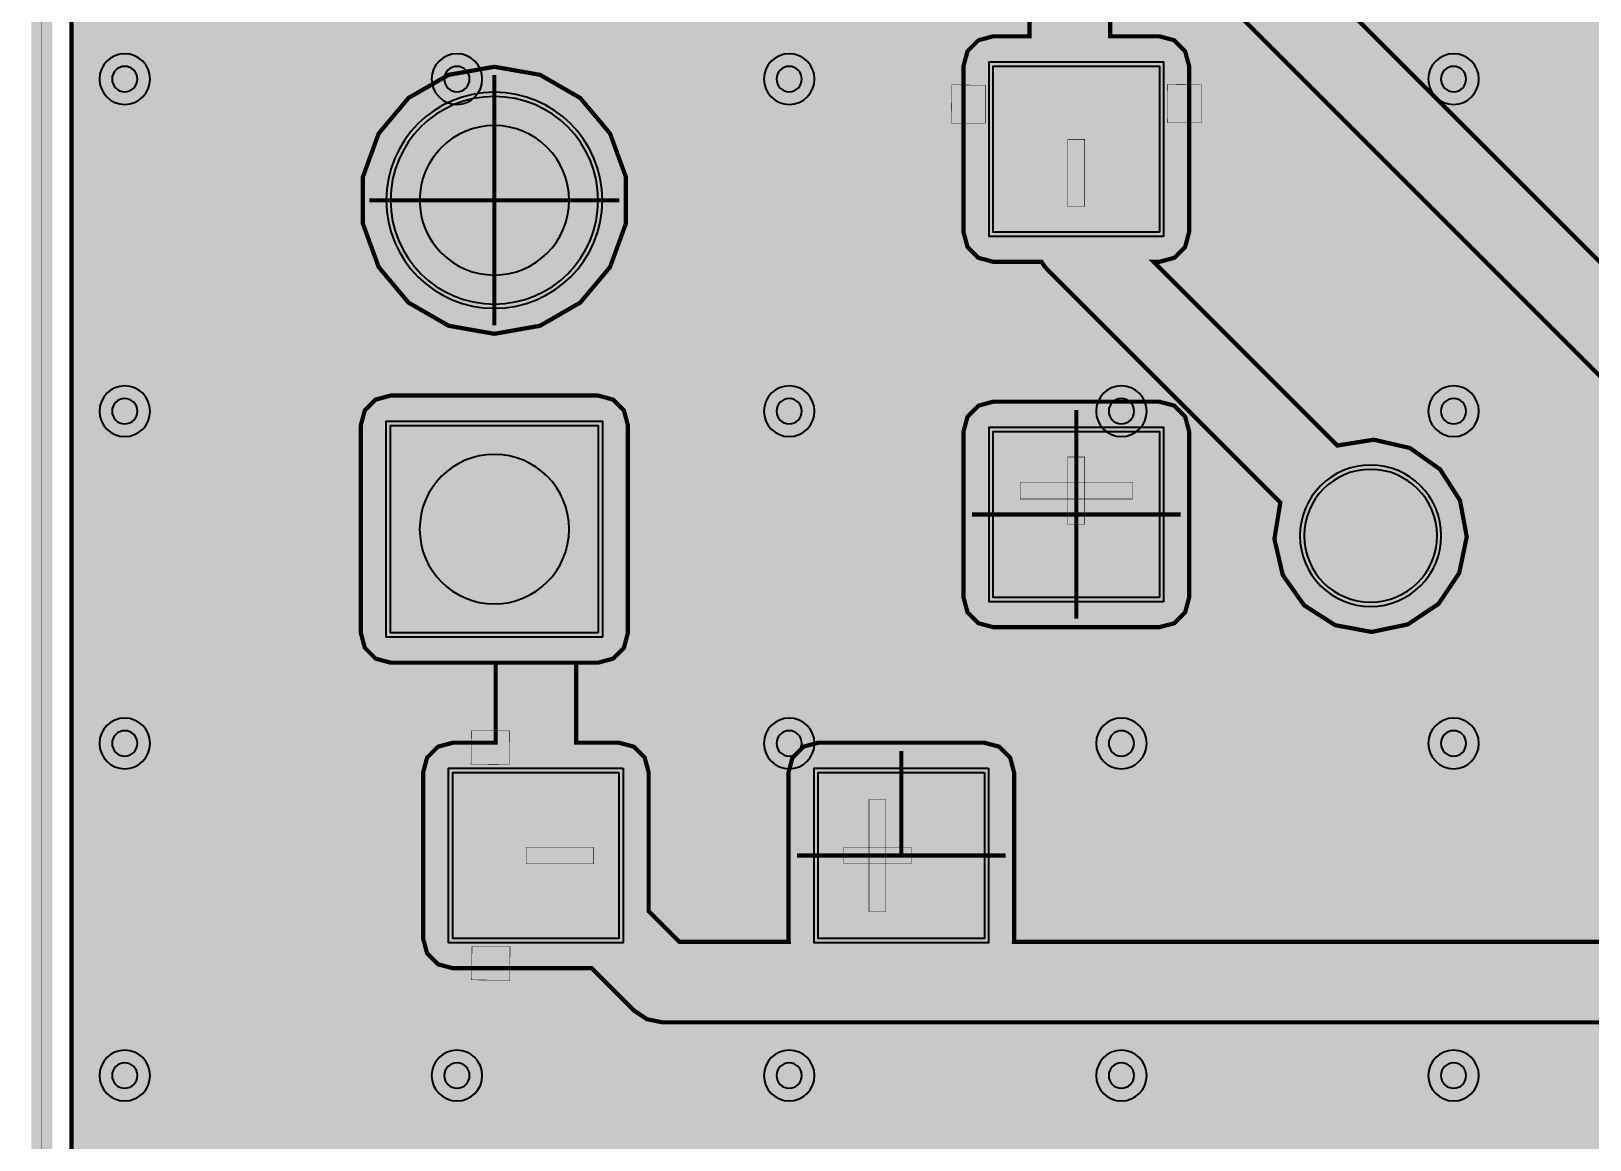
# Model space of a CAD drawing. Header units: millimetres. Extents: x -40.1 to 41, y -27.6 to 27.6.
# Drawn here: x -40.13 to -21.36, y -15.27 to -1.92 of the extents above; entities that cross this region are included whole.
import ezdxf

# ---------------------------------------------------------------- set-up
doc = ezdxf.new("R2010")
doc.units = ezdxf.units.MM
doc.header["$MEASUREMENT"] = 0
for name, color, linetype, true_color in [('Board-Outline-Layer', 7, 'Continuous', 0xff00ff), ('Bottom-Layer', 7, 'Continuous', 0x0000ff), ('Bottom-Paste-Mask-Layer', 7, 'Continuous', 0x800000), ('Bottom-Solder-Mask-Layer', 7, 'Continuous', 0xaa00ff), ('Document-Layer', 7, 'Continuous', 0xffffff), ('Hole-Layer', 7, 'Continuous', 0x222222), ('Multi-Layer', 7, 'Continuous', 0xc0c0c0), ('Top-Layer', 7, 'Continuous', 0xff0000), ('Top-Paste-Mask-Layer', 7, 'Continuous', 0x808080), ('Top-Silkscreen-Layer', 7, 'Continuous', 0xffcc00), ('Top-Solder-Mask-Layer', 7, 'Continuous', 0x800080)]:
    doc.layers.add(name, color=color, linetype=linetype, true_color=true_color)

msp = doc.modelspace()

# ---------------------------------------------------------------- hatches: boundary and pattern name
at = {"layer": 'Bottom-Layer'}
for points in [[(39.642, 27.142), (39.642, -27.142), (-39.642, -27.142), (-39.642, 27.142)], [(-12.393, -14.923), (-12.236, -15.028), (-12.05, -15.065), (26.12, -15.065), (26.306, -15.028), (26.463, -14.923), (26.912, -14.474), (27.393, -14.568), (27.874, -14.471), (28.281, -14.198), (28.553, -13.79), (28.648, -13.309), (28.552, -12.828), (28.28, -12.42), (27.872, -12.148), (27.391, -12.052), (26.91, -12.147), (26.502, -12.419), (26.229, -12.826), (26.132, -13.307), (26.226, -13.788), (25.919, -14.095), (23.293, -14.095), (23.494, -13.735), (23.568, -13.329), (23.507, -12.921), (23.317, -12.555), (23.019, -12.27), (22.644, -12.097), (22.234, -12.054), (21.832, -12.146), (21.377, -11.691), (21.22, -11.586), (21.034, -11.549), (8.535, -11.549), (0.354, -3.368), (0.448, -2.887), (0.351, -2.406), (0.078, -1.999), (-0.33, -1.727), (-0.811, -1.632), (-1.292, -1.728), (-1.7, -2), (-1.972, -2.408), (-2.068, -2.889), (-1.973, -3.37), (-1.701, -3.778), (-1.294, -4.051), (-0.813, -4.148), (-0.332, -4.054), (7.991, -12.377), (8.148, -12.482), (8.334, -12.519), (8.632, -12.519), (8.529, -12.666), (8.449, -12.825), (6.999, -12.825), (7.235, -12.66), (7.379, -12.41), (7.403, -12.124), (7.304, -11.854), (7.1, -11.651), (6.829, -11.554), (6.542, -11.581), (6.294, -11.727), (4.407, -11.727), (-10.625, 3.305), (-10.706, 3.6), (-10.91, 3.827), (-11.194, 3.938), (-11.497, 3.911), (-11.757, 3.751), (-11.917, 3.491), (-11.944, 3.188), (-11.833, 2.904), (-11.606, 2.7), (-11.311, 2.619), (3.863, -12.555), (4.02, -12.66), (4.206, -12.697), (6.294, -12.697), (6.388, -12.77), (6.493, -12.825), (2.191, -12.825), (-10.555, -0.079), (-10.636, 0.216), (-10.84, 0.443), (-11.124, 0.554), (-11.427, 0.527), (-11.687, 0.367), (-11.847, 0.107), (-11.874, -0.196), (-11.763, -0.48), (-11.536, -0.684), (-11.241, -0.765), (1.647, -13.653), (1.804, -13.758), (1.99, -13.795), (8.449, -13.795), (8.528, -13.951), (8.627, -14.095), (-11.849, -14.095), (-33.123, 7.179), (-32.954, 7.72), (-32.984, 8.286), (-33.209, 8.807), (-33.6, 9.217), (-34.109, 9.466), (-34.673, 9.523), (-35.222, 9.381), (-35.687, 9.057), (-36.011, 8.592), (-36.153, 8.043), (-36.097, 7.479), (-35.847, 6.97), (-35.437, 6.579), (-34.916, 6.354), (-34.35, 6.324), (-33.809, 6.493)], [(-34.55, -5.568), (-34, -5.471), (-33.516, -5.192), (-33.157, -4.764), (-32.966, -4.239), (-32.966, -3.681), (-33.157, -3.156), (-33.516, -2.728), (-34, -2.449), (-34.55, -2.352), (-35.1, -2.449), (-35.584, -2.728), (-35.943, -3.156), (-36.134, -3.681), (-36.134, -4.239), (-35.943, -4.764), (-35.584, -5.192), (-35.1, -5.471)], [(-35.8, -3.96, 1), (-33.3, -3.96, 1)], [(-32.942, -6.67), (-32.99, -6.491), (-33.121, -6.36), (-33.3, -6.312), (-35.8, -6.312), (-35.979, -6.36), (-36.11, -6.491), (-36.158, -6.67), (-36.158, -9.17), (-36.11, -9.349), (-35.979, -9.48), (-35.8, -9.528), (-33.3, -9.528), (-33.121, -9.48), (-32.99, -9.349), (-32.942, -9.17)], [(-33.3, -9.17), (-35.8, -9.17), (-35.8, -6.67), (-33.3, -6.67)]]:
    msp.add_hatch(color=256, dxfattribs=at).paths.add_polyline_path(points)
at = {"layer": 'Bottom-Paste-Mask-Layer'}
for points in [[(-35.8, -3.96, 1), (-33.3, -3.96, 1)], [(-33.3, -9.17), (-35.8, -9.17), (-35.8, -6.67), (-33.3, -6.67)]]:
    msp.add_hatch(color=256, dxfattribs=at).paths.add_polyline_path(points)
at = {"layer": 'Bottom-Solder-Mask-Layer'}
for points in [[(-35.851, -3.96, 1), (-33.249, -3.96, 1)], [(-33.249, -9.221), (-35.851, -9.221), (-35.851, -6.619), (-33.249, -6.619)]]:
    msp.add_hatch(color=256, dxfattribs=at).paths.add_polyline_path(points)
at = {"layer": 'Document-Layer'}
for points in [[(-27.644, -3.226), (-27.442, -3.226), (-27.442, -4.036), (-27.644, -4.036)], [(-27.644, -3.226), (-27.442, -3.226), (-27.442, -4.036), (-27.644, -4.036)], [(-27.644, -7.861), (-27.644, -7.051), (-27.442, -7.051), (-27.442, -7.861)], [(-27.644, -7.861), (-27.644, -7.051), (-27.442, -7.051), (-27.442, -7.861)], [(-28.218, -7.557), (-28.218, -7.354), (-26.868, -7.354), (-26.868, -7.557)], [(-28.218, -7.557), (-28.218, -7.354), (-26.868, -7.354), (-26.868, -7.557)], [(-29.836, -12.525), (-30.039, -12.525), (-30.039, -11.175), (-29.836, -11.175)], [(-29.836, -12.525), (-30.039, -12.525), (-30.039, -11.175), (-29.836, -11.175)], [(-34.168, -11.951), (-34.168, -11.749), (-33.358, -11.749), (-33.358, -11.951)], [(-34.168, -11.951), (-34.168, -11.749), (-33.358, -11.749), (-33.358, -11.951)], [(-29.533, -11.951), (-30.343, -11.951), (-30.343, -11.749), (-29.533, -11.749)], [(-29.533, -11.951), (-30.343, -11.951), (-30.343, -11.749), (-29.533, -11.749)]]:
    msp.add_hatch(color=256, dxfattribs=at).paths.add_polyline_path(points)
at = {"layer": 'Hole-Layer'}
for points in [[(-35.45, -3.96, 1), (-33.65, -3.96, 1)], [(-35.45, -7.92, 1), (-33.65, -7.92, 1)]]:
    msp.add_hatch(color=256, dxfattribs=at).paths.add_polyline_path(points)
at = {"layer": 'Multi-Layer'}
for points in [[(-35.8, -3.96, 1), (-33.3, -3.96, 1)], [(-35.8, -3.96, 1), (-33.3, -3.96, 1)], [(-35.8, -3.96, 1), (-33.3, -3.96, 1)], [(-33.3, -9.17), (-35.8, -9.17), (-35.8, -6.67), (-33.3, -6.67)], [(-33.3, -9.17), (-35.8, -9.17), (-35.8, -6.67), (-33.3, -6.67)], [(-33.3, -9.17), (-35.8, -9.17), (-35.8, -6.67), (-33.3, -6.67)]]:
    msp.add_hatch(color=256, dxfattribs=at).paths.add_polyline_path(points)
at = {"layer": 'Top-Layer'}
for points in [[(39.642, 27.142), (39.642, -27.142), (-39.642, -27.142), (-39.642, 27.142)], [(-29.281, -1.239), (-29.154, -1.437), (-28.932, -1.515), (-28.106, -1.515), (-28.106, -1.985), (-28.543, -1.985), (-28.722, -2.033), (-28.853, -2.164), (-28.901, -2.343), (-28.901, -4.343), (-28.853, -4.522), (-28.722, -4.653), (-28.543, -4.701), (-27.962, -4.701), (-27.927, -4.753), (-27.886, -4.8), (-25.087, -7.599), (-25.158, -8.039), (-25.057, -8.473), (-24.8, -8.837), (-24.425, -9.077), (-23.987, -9.158), (-23.551, -9.067), (-23.181, -8.819), (-22.933, -8.449), (-22.842, -8.013), (-22.923, -7.575), (-23.163, -7.2), (-23.527, -6.943), (-23.961, -6.843), (-24.401, -6.913), (-26.613, -4.701), (-26.543, -4.701), (-26.364, -4.653), (-26.233, -4.522), (-26.185, -4.343), (-26.185, -2.343), (-26.233, -2.164), (-26.364, -2.033), (-26.543, -1.985), (-27.136, -1.985), (-27.136, -1.375), (-23.811, -1.375), (-23.625, -1.338), (-23.468, -1.233), (-23.214, -0.979), (-23.144, -0.891), (-23.097, -0.79), (-22.643, -0.79), (-22.229, -1.204), (-22.072, -1.309), (-21.886, -1.346), (-11.977, -1.346), (-11.791, -1.309), (-11.634, -1.204), (-11.195, -0.765), (-10.924, -0.697), (-10.706, -0.523), (-10.578, -0.275), (-10.542, -0.278), (-10.507, -0.279), (-9.138, -0.279), (-9.067, -0.275), (-8.996, -0.264), (-7.713, -1.546), (-7.713, -2.825), (-7.665, -3.004), (-7.534, -3.135), (-7.355, -3.183), (-6.799, -3.183), (-6.799, -3.358), (-6.951, -3.49), (-7.008, -3.683), (-7.008, -5.258), (-6.96, -5.437), (-6.829, -5.568), (-6.65, -5.616), (-5.978, -5.616), (-5.966, -5.616), (-5.954, -5.616), (-5.955, -5.617), (-5.956, -5.618), (-5.977, -5.657), (-5.981, -5.665), (-5.985, -5.673), (-6.004, -5.713), (-6.007, -5.72), (-6.011, -5.728), (-6.028, -5.769), (-6.031, -5.777), (-6.034, -5.785), (-6.049, -5.826), (-6.052, -5.834), (-6.055, -5.842), (-6.068, -5.885), (-6.071, -5.893), (-6.073, -5.901), (-6.084, -5.944), (-6.086, -5.952), (-6.088, -5.96), (-6.097, -6.004), (-6.099, -6.012), (-6.101, -6.02), (-6.108, -6.064), (-6.109, -6.073), (-6.11, -6.081), (-6.115, -6.125), (-6.116, -6.134), (-6.117, -6.142), (-6.12, -6.186), (-6.121, -6.195), (-6.121, -6.203), (-6.122, -6.247), (-6.122, -6.252), (-6.122, -6.256), (-6.122, -8.11), (-6.122, -8.115), (-6.122, -8.119), (-6.121, -8.163), (-6.121, -8.172), (-6.12, -8.18), (-6.117, -8.224), (-6.116, -8.233), (-6.115, -8.241), (-6.11, -8.285), (-6.109, -8.294), (-6.108, -8.302), (-6.101, -8.346), (-6.099, -8.354), (-6.097, -8.362), (-6.088, -8.406), (-6.086, -8.414), (-6.084, -8.422), (-6.073, -8.465), (-6.071, -8.473), (-6.068, -8.481), (-6.055, -8.524), (-6.052, -8.532), (-6.049, -8.54), (-6.034, -8.582), (-6.031, -8.59), (-6.028, -8.597), (-6.011, -8.638), (-6.007, -8.646), (-6.004, -8.653), (-5.985, -8.694), (-5.981, -8.701), (-5.977, -8.709), (-5.956, -8.748), (-5.952, -8.755), (-5.948, -8.763), (-5.925, -8.801), (-5.92, -8.808), (-5.916, -8.815), (-5.891, -8.852), (-5.886, -8.859), (-5.882, -8.866), (-5.855, -8.902), (-5.85, -8.909), (-5.845, -8.915), (-5.817, -8.95), (-5.812, -8.956), (-5.806, -8.963), (-5.776, -8.996), (-5.771, -9.002), (-5.765, -9.008), (-5.734, -9.04), (-5.728, -9.046), (-5.722, -9.052), (-5.689, -9.082), (-5.683, -9.088), (-5.677, -9.093), (-5.643, -9.122), (-5.636, -9.127), (-5.63, -9.133), (-5.594, -9.16), (-5.588, -9.165), (-5.581, -9.17), (-5.577, -9.172), (-5.577, -9.897), (-5.569, -9.972), (-5.546, -10.044), (-8.39, -12.889), (-28.294, -12.889), (-28.292, -12.869), (-28.292, -12.85), (-28.292, -10.85), (-28.34, -10.671), (-28.471, -10.54), (-28.65, -10.492), (-30.65, -10.492), (-30.829, -10.54), (-30.96, -10.671), (-31.008, -10.85), (-31.008, -12.85), (-31.008, -12.869), (-31.006, -12.889), (-32.325, -12.889), (-32.692, -12.522), (-32.692, -10.85), (-32.74, -10.671), (-32.871, -10.54), (-33.05, -10.492), (-33.565, -10.492), (-33.565, -9.528), (-33.3, -9.528), (-33.121, -9.48), (-32.99, -9.349), (-32.942, -9.17), (-32.942, -6.67), (-32.99, -6.491), (-33.121, -6.36), (-33.3, -6.312), (-35.8, -6.312), (-35.979, -6.36), (-36.11, -6.491), (-36.158, -6.67), (-36.158, -9.17), (-36.11, -9.349), (-35.979, -9.48), (-35.8, -9.528), (-34.535, -9.528), (-34.535, -10.492), (-35.05, -10.492), (-35.229, -10.54), (-35.36, -10.671), (-35.408, -10.85), (-35.408, -12.85), (-35.36, -13.029), (-35.229, -13.16), (-35.05, -13.208), (-33.378, -13.208), (-32.869, -13.717), (-32.712, -13.822), (-32.526, -13.859), (-8.189, -13.859), (-8.004, -13.822), (-7.846, -13.717), (-4.814, -10.685), (-1.855, -13.644), (-1.698, -13.749), (-1.512, -13.786), (2.842, -13.786), (2.842, -13.975), (2.89, -14.154), (3.021, -14.285), (3.2, -14.333), (4.4, -14.333), (4.579, -14.285), (4.71, -14.154), (4.758, -13.975), (4.758, -13.025), (4.71, -12.846), (4.579, -12.715), (4.4, -12.667), (4.053, -12.667), (4.053, -10.708), (4.142, -10.619), (4.142, -10.825), (4.19, -11.004), (4.321, -11.135), (4.5, -11.183), (4.515, -11.183), (4.515, -11.3), (4.552, -11.486), (4.657, -11.643), (6.242, -13.228), (6.242, -13.975), (6.29, -14.154), (6.421, -14.285), (6.6, -14.333), (7.8, -14.333), (7.976, -14.287), (8.107, -14.16), (8.158, -13.985), (8.548, -13.985), (8.799, -14.272), (9.125, -14.471), (9.125, -17.241), (8.905, -17.622), (8.843, -18.057), (8.948, -18.484), (9.204, -18.841), (9.574, -19.077), (10.006, -19.158), (10.437, -19.072), (10.805, -18.832), (11.057, -18.472), (11.157, -18.044), (11.091, -17.61), (10.867, -17.232), (10.518, -16.964), (10.095, -16.846), (10.095, -14.471), (10.454, -14.243), (10.717, -13.908), (10.853, -13.504), (10.847, -13.079), (10.699, -12.679), (10.426, -12.353), (10.06, -12.135), (9.643, -12.052), (9.221, -12.113), (8.845, -12.312), (8.555, -12.624), (8.387, -13.015), (8.158, -13.015), (8.107, -12.84), (7.976, -12.713), (7.8, -12.667), (7.229, -12.667), (7.361, -12.46), (7.409, -12.219), (7.433, -12.177), (7.452, -12.133), (7.5, -12.133), (7.679, -12.085), (7.81, -11.954), (7.858, -11.775), (7.858, -11.125), (7.81, -10.946), (7.679, -10.815), (7.5, -10.767), (6.5, -10.767), (6.321, -10.815), (6.19, -10.946), (6.142, -11.125), (6.142, -11.756), (5.564, -11.177), (5.775, -11.055), (5.858, -10.825), (5.858, -10.435), (6.019, -10.596), (6.176, -10.701), (6.362, -10.738), (7.632, -10.738), (7.818, -10.701), (7.975, -10.596), (9.953, -8.618), (10.058, -8.46), (10.095, -8.275), (10.095, -6.851), (10.505, -6.574), (10.777, -6.16), (10.868, -5.674), (10.765, -5.19), (10.483, -4.784), (10.065, -4.517), (9.578, -4.432), (9.095, -4.542), (8.692, -4.829), (8.431, -5.25), (7.649, -5.25), (8.222, -4.958), (8.702, -4.53), (9.058, -3.994), (17.638, -3.994), (19.862, -6.218), (20.089, -6.847), (20.475, -7.394), (20.992, -7.819), (21.602, -8.092), (22.264, -8.194), (22.928, -8.117), (23.549, -7.866), (24.081, -7.461), (24.486, -6.929), (24.737, -6.308), (24.814, -5.644), (24.712, -4.982), (24.439, -4.372), (24.014, -3.855), (23.467, -3.469), (22.838, -3.242), (19.998, -0.402), (19.562, -0.068), (19.055, 0.142), (18.51, 0.214), (14.123, 0.214), (14.318, 0.874), (14.343, 1.562), (14.197, 2.234), (13.889, 2.849), (13.439, 3.369), (12.873, 3.76), (12.228, 4), (11.544, 4.072), (10.863, 3.972), (10.228, 3.706), (9.679, 3.292), (9.25, 2.754), (9, 3.404), (8.581, 3.96), (8.025, 4.379), (7.375, 4.629), (6.682, 4.691), (5.998, 4.559), (5.377, 4.244), (4.867, 3.77), (4.507, 3.174), (4.507, 11.901), (6.332, 13.726), (6.813, 13.632), (7.294, 13.729), (7.701, 14.002), (7.973, 14.409), (8.068, 14.89), (7.973, 15.371), (7.701, 15.779), (7.294, 16.051), (6.813, 16.148), (6.332, 16.054), (5.319, 17.067), (5.319, 22.899), (5.334, 22.899), (5.513, 22.947), (5.644, 23.078), (5.692, 23.257), (5.692, 24.488), (5.717, 24.488), (6.076, 24.129), (6.076, 23.257), (6.124, 23.078), (6.255, 22.947), (6.434, 22.899), (7.434, 22.899), (7.613, 22.947), (7.744, 23.078), (7.792, 23.257), (7.792, 24.657), (7.744, 24.836), (7.613, 24.967), (7.434, 25.015), (6.562, 25.015), (6.261, 25.316), (6.104, 25.421), (5.918, 25.458), (-7.798, 25.458), (-7.983, 25.421), (-8.141, 25.316), (-21.349, 12.108), (-21.454, 11.951), (-21.491, 11.765), (-21.491, 11.409), (-21.736, 11.457), (-21.981, 11.412), (-22.192, 11.279), (-25.876, 11.279), (-26.031, 11.634), (-26.294, 11.918), (-26.637, 12.1), (-27.02, 12.158), (-27.401, 12.087), (-27.493, 12.179), (-27.65, 12.284), (-27.836, 12.321), (-33.95, 12.321), (-34.136, 12.284), (-34.293, 12.179), (-34.649, 11.823), (-35.157, 11.823), (-35.39, 11.736), (-35.511, 11.518), (-36.139, 11.518), (-36.139, 12.601), (-36.187, 12.78), (-36.318, 12.911), (-36.497, 12.959), (-38.497, 12.959), (-38.676, 12.911), (-38.807, 12.78), (-38.855, 12.601), (-38.855, 10.601), (-38.807, 10.422), (-38.676, 10.291), (-38.497, 10.243), (-36.497, 10.243), (-36.263, 10.33), (-36.143, 10.548), (-35.925, 10.548), (-36.621, 9.852), (-36.726, 9.695), (-36.763, 9.509), (-36.763, 5.687), (-36.726, 5.502), (-36.621, 5.344), (-35.977, 4.701), (-36.146, 4.16), (-36.116, 3.594), (-35.891, 3.073), (-35.5, 2.663), (-34.991, 2.414), (-34.427, 2.357), (-33.878, 2.499), (-33.413, 2.823), (-33.089, 3.288), (-32.947, 3.837), (-33.004, 4.401), (-33.253, 4.91), (-33.663, 5.302), (-34.184, 5.526), (-34.75, 5.556), (-35.291, 5.387), (-35.792, 5.888), (-35.792, 6.899), (-35.366, 6.534), (-34.841, 6.338), (-34.28, 6.335), (-33.752, 6.524), (-33.321, 6.883), (-33.04, 7.368), (-32.942, 7.92), (-33.04, 8.472), (-33.321, 8.957), (-33.752, 9.316), (-34.28, 9.505), (-34.841, 9.502), (-35.366, 9.306), (-35.792, 8.941), (-35.792, 9.308), (-34.858, 10.243), (-34.35, 10.243), (-34.125, 10.322), (-34, 10.526), (-33.875, 10.322), (-33.65, 10.243), (-32.843, 10.243), (-32.664, 10.291), (-32.533, 10.422), (-32.485, 10.601), (-32.485, 11.351), (-28.104, 11.351), (-28.157, 10.95), (-28.069, 10.555), (-27.851, 10.214), (-27.528, 9.969), (-27.141, 9.851), (-26.737, 9.872), (-26.365, 10.031), (-26.071, 10.309), (-22.192, 10.309), (-22.01, 10.188), (-21.799, 10.134), (-24.596, 7.336), (-24.702, 7.179), (-24.739, 6.993), (-24.739, 0.781), (-24.937, 0.654), (-25.015, 0.432), (-25.015, -0.405), (-27.71, -0.405), (-27.71, -0.35), (-27.789, -0.125), (-27.993, 0), (-27.789, 0.125), (-27.71, 0.35), (-27.71, 1.157), (-27.758, 1.336), (-27.889, 1.467), (-28.068, 1.515), (-28.932, 1.515), (-29.111, 1.467), (-29.242, 1.336), (-29.29, 1.157), (-29.29, 0.35), (-29.211, 0.125), (-29.007, 0), (-29.183, -0.095), (-29.281, -0.268), (-32.965, -0.268), (-32.968, 0.289), (-33.161, 0.811), (-33.522, 1.237), (-34.005, 1.513), (-34.554, 1.608), (-35.103, 1.51), (-35.585, 1.231), (-35.943, 0.804), (-36.134, 0.281), (-36.134, -0.276), (-35.945, -0.8), (-35.588, -1.228), (-35.106, -1.509), (-34.558, -1.608), (-34.009, -1.514), (-33.525, -1.239)], [(-34.55, -5.568), (-34, -5.471), (-33.516, -5.192), (-33.157, -4.764), (-32.966, -4.239), (-32.966, -3.681), (-33.157, -3.156), (-33.516, -2.728), (-34, -2.449), (-34.55, -2.352), (-35.1, -2.449), (-35.584, -2.728), (-35.943, -3.156), (-36.134, -3.681), (-36.134, -4.239), (-35.943, -4.764), (-35.584, -5.192), (-35.1, -5.471)], [(-26.543, -4.343), (-28.543, -4.343), (-28.543, -2.343), (-26.543, -2.343)], [(-35.8, -3.96, 1), (-33.3, -3.96, 1)], [(-26.543, -9.101), (-26.364, -9.053), (-26.233, -8.922), (-26.185, -8.743), (-26.185, -6.743), (-26.233, -6.564), (-26.364, -6.433), (-26.543, -6.385), (-28.543, -6.385), (-28.722, -6.433), (-28.853, -6.564), (-28.901, -6.743), (-28.901, -8.743), (-28.853, -8.922), (-28.722, -9.053), (-28.543, -9.101)], [(-33.3, -9.17), (-35.8, -9.17), (-35.8, -6.67), (-33.3, -6.67)], [(-26.543, -8.743), (-28.543, -8.743), (-28.543, -6.743), (-26.543, -6.743)], [(-24.8, -8, 1), (-23.2, -8, 1)], [(-33.05, -10.85), (-33.05, -12.85), (-35.05, -12.85), (-35.05, -10.85)], [(-28.65, -10.85), (-28.65, -12.85), (-30.65, -12.85), (-30.65, -10.85)]]:
    msp.add_hatch(color=256, dxfattribs=at).paths.add_polyline_path(points)
at = {"layer": 'Top-Paste-Mask-Layer'}
for points in [[(-26.543, -4.343), (-28.543, -4.343), (-28.543, -2.343), (-26.543, -2.343)], [(-35.8, -3.96, 1), (-33.3, -3.96, 1)], [(-33.3, -9.17), (-35.8, -9.17), (-35.8, -6.67), (-33.3, -6.67)], [(-26.543, -8.743), (-28.543, -8.743), (-28.543, -6.743), (-26.543, -6.743)], [(-24.8, -8, 1), (-23.2, -8, 1)], [(-33.05, -10.85), (-33.05, -12.85), (-35.05, -12.85), (-35.05, -10.85)], [(-28.65, -10.85), (-28.65, -12.85), (-30.65, -12.85), (-30.65, -10.85)]]:
    msp.add_hatch(color=256, dxfattribs=at).paths.add_polyline_path(points)
at = {"layer": 'Top-Silkscreen-Layer'}
for points in [[(-28.639, -3.031), (-29.046, -3.03), (-29.041, -2.57), (-28.639, -2.574)], [(-28.639, -3.031), (-29.046, -3.03), (-29.041, -2.57), (-28.639, -2.574)], [(-26.041, -3.023), (-26.447, -3.022), (-26.443, -2.562), (-26.041, -2.566)], [(-26.041, -3.023), (-26.447, -3.022), (-26.443, -2.562), (-26.041, -2.566)], [(-34.37, -10.348), (-34.371, -10.754), (-34.831, -10.75), (-34.827, -10.348)], [(-34.37, -10.348), (-34.371, -10.754), (-34.831, -10.75), (-34.827, -10.348)], [(-34.362, -12.946), (-34.363, -13.353), (-34.823, -13.348), (-34.819, -12.946)], [(-34.362, -12.946), (-34.363, -13.353), (-34.823, -13.348), (-34.819, -12.946)]]:
    msp.add_hatch(color=256, dxfattribs=at).paths.add_polyline_path(points)
at = {"layer": 'Top-Solder-Mask-Layer'}
for points in [[(-26.492, -4.394), (-28.594, -4.394), (-28.594, -2.292), (-26.492, -2.292)], [(-35.851, -3.96, 1), (-33.249, -3.96, 1)], [(-33.249, -9.221), (-35.851, -9.221), (-35.851, -6.619), (-33.249, -6.619)], [(-26.492, -8.794), (-28.594, -8.794), (-28.594, -6.692), (-26.492, -6.692)], [(-24.851, -8, 1), (-23.149, -8, 1)], [(-32.999, -10.799), (-32.999, -12.901), (-35.101, -12.901), (-35.101, -10.799)], [(-28.599, -10.799), (-28.599, -12.901), (-30.701, -12.901), (-30.701, -10.799)]]:
    msp.add_hatch(color=256, dxfattribs=at).paths.add_polyline_path(points)

# ---------------------------------------------------------------- linework, layer by layer
at = {"layer": 'Board-Outline-Layer', "const_width": 0.254}
msp.add_lwpolyline([(-40, -27.5), (-40, 27.5), (40, 27.5), (40, -27.5)], close=True, dxfattribs=at)
at = {"layer": 'Bottom-Layer'}
for points, const_width in [([(-40, -27.5), (-40, 27.5), (40, 27.5), (40, -27.5)], 0.00508), ([(39.642, 27.142), (39.642, -27.142), (-39.642, -27.142), (-39.642, 27.142)], 0.0508), ([(-34.55, -5.568), (-34, -5.471), (-33.516, -5.192), (-33.157, -4.764), (-32.966, -4.239), (-32.966, -3.681), (-33.157, -3.156), (-33.516, -2.728), (-34, -2.449), (-34.55, -2.352), (-35.1, -2.449), (-35.584, -2.728), (-35.943, -3.156), (-36.134, -3.681), (-36.134, -4.239), (-35.943, -4.764), (-35.584, -5.192), (-35.1, -5.471)], 0.0508), ([(-32.942, -6.67), (-32.99, -6.491), (-33.121, -6.36), (-33.3, -6.312), (-35.8, -6.312), (-35.979, -6.36), (-36.11, -6.491), (-36.158, -6.67), (-36.158, -9.17), (-36.11, -9.349), (-35.979, -9.48), (-35.8, -9.528), (-33.3, -9.528), (-33.121, -9.48), (-32.99, -9.349), (-32.942, -9.17)], 0.0508)]:
    msp.add_lwpolyline(points, close=True, dxfattribs=dict(at, const_width=const_width))
for points, const_width in [([(-11.849, -14.095), (-33.123, 7.179), (-32.954, 7.72), (-32.984, 8.286), (-33.209, 8.807), (-33.6, 9.217)], 0.0508), ([(-35.687, 9.057), (-36.011, 8.592), (-36.153, 8.043), (-36.097, 7.479), (-35.847, 6.97), (-35.437, 6.579), (-34.916, 6.354), (-34.35, 6.324), (-33.809, 6.493), (-12.393, -14.923), (-12.236, -15.028), (-12.05, -15.065), (26.12, -15.065)], 0.0508), ([(-34.55, 7.92), (-12.05, -14.58)], 0.254), ([(-34.55, -3.96), (-34.55, -2.453)], 0.0508), ([(-34.55, -3.96), (-36.057, -3.96)], 0.0508), ([(-34.55, -3.96), (-34.55, -5.466)], 0.0508), ([(-34.55, -3.96), (-33.044, -3.96)], 0.0508)]:
    msp.add_lwpolyline(points, dxfattribs=dict(at, const_width=const_width))
msp.add_lwpolyline([(-35.8, -3.96, 1), (-33.3, -3.96), (-33.3, -3.96, 1), (-35.8, -3.96)], format="xyb", dxfattribs=at)
msp.add_lwpolyline([(-33.3, -9.17), (-35.8, -9.17), (-35.8, -6.67), (-33.3, -6.67)], close=True, dxfattribs=at)
at = {"layer": 'Bottom-Paste-Mask-Layer'}
msp.add_lwpolyline([(-35.8, -3.96, 1), (-33.3, -3.96), (-33.3, -3.96, 1), (-35.8, -3.96)], format="xyb", dxfattribs=at)
msp.add_lwpolyline([(-33.3, -9.17), (-35.8, -9.17), (-35.8, -6.67), (-33.3, -6.67)], close=True, dxfattribs=at)
at = {"layer": 'Bottom-Solder-Mask-Layer'}
msp.add_lwpolyline([(-35.851, -3.96, 1), (-33.249, -3.96, 1)], format="xyb", close=True, dxfattribs=at)
msp.add_lwpolyline([(-33.249, -9.221), (-35.851, -9.221), (-35.851, -6.619), (-33.249, -6.619)], close=True, dxfattribs=at)
at = {"layer": 'Document-Layer', "const_width": 0.00508}
for points in [[(-27.644, -3.226), (-27.442, -3.226), (-27.442, -4.036), (-27.644, -4.036)], [(-27.644, -3.226), (-27.442, -3.226), (-27.442, -4.036), (-27.644, -4.036)], [(-27.644, -7.861), (-27.644, -7.051), (-27.442, -7.051), (-27.442, -7.861)], [(-27.644, -7.861), (-27.644, -7.051), (-27.442, -7.051), (-27.442, -7.861)], [(-28.218, -7.557), (-28.218, -7.354), (-26.868, -7.354), (-26.868, -7.557)], [(-28.218, -7.557), (-28.218, -7.354), (-26.868, -7.354), (-26.868, -7.557)], [(-29.836, -12.525), (-30.039, -12.525), (-30.039, -11.175), (-29.836, -11.175)], [(-29.836, -12.525), (-30.039, -12.525), (-30.039, -11.175), (-29.836, -11.175)], [(-34.168, -11.951), (-34.168, -11.749), (-33.358, -11.749), (-33.358, -11.951)], [(-34.168, -11.951), (-34.168, -11.749), (-33.358, -11.749), (-33.358, -11.951)], [(-29.533, -11.951), (-30.343, -11.951), (-30.343, -11.749), (-29.533, -11.749)], [(-29.533, -11.951), (-30.343, -11.951), (-30.343, -11.749), (-29.533, -11.749)]]:
    msp.add_lwpolyline(points, close=True, dxfattribs=at)
at = {"layer": 'Hole-Layer'}
for points in [[(-39.153, -2.5, 1), (-38.848, -2.5), (-38.848, -2.5, 1), (-39.153, -2.5)], [(-35.153, -2.5, 1), (-34.848, -2.5), (-34.848, -2.5, 1), (-35.153, -2.5)], [(-35.45, -3.96, 1), (-33.65, -3.96), (-33.65, -3.96, 1), (-35.45, -3.96)], [(-39.153, -6.5, 1), (-38.848, -6.5), (-38.848, -6.5, 1), (-39.153, -6.5)], [(-35.45, -7.92, 1), (-33.65, -7.92), (-33.65, -7.92, 1), (-35.45, -7.92)], [(-39.153, -10.5, 1), (-38.848, -10.5), (-38.848, -10.5, 1), (-39.153, -10.5)], [(-39.153, -14.5, 1), (-38.848, -14.5), (-38.848, -14.5, 1), (-39.153, -14.5)], [(-35.153, -14.5, 1), (-34.848, -14.5), (-34.848, -14.5, 1), (-35.153, -14.5)]]:
    msp.add_lwpolyline(points, format="xyb", dxfattribs=at)
for points in [[(-31.153, -2.5, 1), (-30.848, -2.5, 1)], [(-23.153, -2.5, 1), (-22.848, -2.5, 1)], [(-31.153, -6.5, 1), (-30.848, -6.5, 1)], [(-27.153, -6.5, 1), (-26.848, -6.5, 1)], [(-23.153, -6.5, 1), (-22.848, -6.5, 1)], [(-31.153, -10.5, 1), (-30.848, -10.5, 1)], [(-27.153, -10.5, 1), (-26.848, -10.5, 1)], [(-23.153, -10.5, 1), (-22.848, -10.5, 1)], [(-31.153, -14.5, 1), (-30.848, -14.5, 1)], [(-27.153, -14.5, 1), (-26.848, -14.5, 1)], [(-23.153, -14.5, 1), (-22.848, -14.5, 1)]]:
    msp.add_lwpolyline(points, format="xyb", close=True, dxfattribs=at)
at = {"layer": 'Multi-Layer'}
for points in [[(-39.305, -2.5, 1), (-38.695, -2.5), (-38.695, -2.5, 1), (-39.305, -2.5)], [(-35.305, -2.5, 1), (-34.695, -2.5), (-34.695, -2.5, 1), (-35.305, -2.5)], [(-31.305, -2.5, 1), (-30.695, -2.5), (-30.695, -2.5, 1), (-31.305, -2.5)], [(-23.305, -2.5, 1), (-22.695, -2.5), (-22.695, -2.5, 1), (-23.305, -2.5)], [(-35.8, -3.96, 1), (-33.3, -3.96), (-33.3, -3.96, 1), (-35.8, -3.96)], [(-35.8, -3.96, 1), (-33.3, -3.96), (-33.3, -3.96, 1), (-35.8, -3.96)], [(-35.8, -3.96, 1), (-33.3, -3.96), (-33.3, -3.96, 1), (-35.8, -3.96)], [(-39.305, -6.5, 1), (-38.695, -6.5), (-38.695, -6.5, 1), (-39.305, -6.5)], [(-31.305, -6.5, 1), (-30.695, -6.5), (-30.695, -6.5, 1), (-31.305, -6.5)], [(-27.305, -6.5, 1), (-26.695, -6.5), (-26.695, -6.5, 1), (-27.305, -6.5)], [(-23.305, -6.5, 1), (-22.695, -6.5), (-22.695, -6.5, 1), (-23.305, -6.5)], [(-39.305, -10.5, 1), (-38.695, -10.5), (-38.695, -10.5, 1), (-39.305, -10.5)], [(-31.305, -10.5, 1), (-30.695, -10.5), (-30.695, -10.5, 1), (-31.305, -10.5)], [(-27.305, -10.5, 1), (-26.695, -10.5), (-26.695, -10.5, 1), (-27.305, -10.5)], [(-23.305, -10.5, 1), (-22.695, -10.5), (-22.695, -10.5, 1), (-23.305, -10.5)], [(-39.305, -14.5, 1), (-38.695, -14.5), (-38.695, -14.5, 1), (-39.305, -14.5)], [(-35.305, -14.5, 1), (-34.695, -14.5), (-34.695, -14.5, 1), (-35.305, -14.5)], [(-31.305, -14.5, 1), (-30.695, -14.5), (-30.695, -14.5, 1), (-31.305, -14.5)], [(-27.305, -14.5, 1), (-26.695, -14.5), (-26.695, -14.5, 1), (-27.305, -14.5)], [(-23.305, -14.5, 1), (-22.695, -14.5), (-22.695, -14.5, 1), (-23.305, -14.5)]]:
    msp.add_lwpolyline(points, format="xyb", dxfattribs=at)
msp.add_lwpolyline([(-33.3, -9.17), (-35.8, -9.17), (-35.8, -6.67), (-33.3, -6.67)], close=True, dxfattribs=at)
msp.add_lwpolyline([(-33.3, -9.17), (-35.8, -9.17), (-35.8, -6.67), (-33.3, -6.67)], close=True, dxfattribs=at)
msp.add_lwpolyline([(-33.3, -9.17), (-35.8, -9.17), (-35.8, -6.67), (-33.3, -6.67)], close=True, dxfattribs=at)
at = {"layer": 'Top-Layer'}
for points, const_width in [([(-40, -27.5), (-40, 27.5), (40, 27.5), (40, -27.5)], 0.00508), ([(39.642, 27.142), (39.642, -27.142), (-39.642, -27.142), (-39.642, 27.142)], 0.0508), ([(-34.55, -5.568), (-34, -5.471), (-33.516, -5.192), (-33.157, -4.764), (-32.966, -4.239), (-32.966, -3.681), (-33.157, -3.156), (-33.516, -2.728), (-34, -2.449), (-34.55, -2.352), (-35.1, -2.449), (-35.584, -2.728), (-35.943, -3.156), (-36.134, -3.681), (-36.134, -4.239), (-35.943, -4.764), (-35.584, -5.192), (-35.1, -5.471)], 0.0508), ([(-26.543, -9.101), (-26.364, -9.053), (-26.233, -8.922), (-26.185, -8.743), (-26.185, -6.743), (-26.233, -6.564), (-26.364, -6.433), (-26.543, -6.385), (-28.543, -6.385), (-28.722, -6.433), (-28.853, -6.564), (-28.901, -6.743), (-28.901, -8.743), (-28.853, -8.922), (-28.722, -9.053), (-28.543, -9.101)], 0.0508)]:
    msp.add_lwpolyline(points, close=True, dxfattribs=dict(at, const_width=const_width))
for points, const_width in [([(-36.218, 0.634), (-36.218, -2.292)], 0.254), ([(-27.621, -0.89), (-27.621, -3.265)], 0.254), ([(-28.106, -1.515), (-28.106, -1.985), (-28.543, -1.985), (-28.722, -2.033), (-28.853, -2.164), (-28.901, -2.343), (-28.901, -4.343), (-28.853, -4.522), (-28.722, -4.653), (-28.543, -4.701), (-27.962, -4.701), (-27.927, -4.753), (-27.886, -4.8), (-25.087, -7.599), (-25.158, -8.039), (-25.057, -8.473), (-24.8, -8.837), (-24.425, -9.077), (-23.987, -9.158), (-23.551, -9.067), (-23.181, -8.819), (-22.933, -8.449), (-22.842, -8.013), (-22.923, -7.575), (-23.163, -7.2), (-23.527, -6.943), (-23.961, -6.843), (-24.401, -6.913), (-26.613, -4.701), (-26.543, -4.701), (-26.364, -4.653), (-26.233, -4.522), (-26.185, -4.343), (-26.185, -2.343), (-26.233, -2.164), (-26.364, -2.033), (-26.543, -1.985), (-27.136, -1.985), (-27.136, -1.375)], 0.0508), ([(-36.218, -2.292), (-34.55, -3.96)], 0.254), ([(-34.55, -3.96), (-34.55, -2.453)], 0.0508), ([(-27.621, -3.265), (-27.543, -3.343)], 0.254), ([(-27.543, -3.343), (-27.543, -4.457)], 0.254), ([(-34.55, -3.96), (-36.057, -3.96)], 0.0508), ([(-34.55, -3.96), (-30.767, -7.743)], 0.254), ([(-34.55, -3.96), (-34.55, -5.466)], 0.0508), ([(-34.55, -3.96), (-33.044, -3.96)], 0.0508), ([(-27.543, -4.457), (-24, -8)], 0.254), ([(-8.39, -12.889), (-28.294, -12.889), (-28.292, -12.869), (-28.292, -12.85), (-28.292, -10.85), (-28.34, -10.671), (-28.471, -10.54), (-28.65, -10.492), (-30.65, -10.492), (-30.829, -10.54), (-30.96, -10.671), (-31.008, -10.85), (-31.008, -12.85), (-31.008, -12.869), (-31.006, -12.889), (-32.325, -12.889), (-32.692, -12.522), (-32.692, -10.85), (-32.74, -10.671), (-32.871, -10.54), (-33.05, -10.492), (-33.565, -10.492), (-33.565, -9.528), (-33.3, -9.528), (-33.121, -9.48), (-32.99, -9.349), (-32.942, -9.17), (-32.942, -6.67), (-32.99, -6.491), (-33.121, -6.36), (-33.3, -6.312), (-35.8, -6.312), (-35.979, -6.36), (-36.11, -6.491), (-36.158, -6.67), (-36.158, -9.17), (-36.11, -9.349), (-35.979, -9.48), (-35.8, -9.528), (-34.535, -9.528), (-34.535, -10.492), (-35.05, -10.492), (-35.229, -10.54), (-35.36, -10.671), (-35.408, -10.85), (-35.408, -12.85), (-35.36, -13.029), (-35.229, -13.16), (-35.05, -13.208), (-33.378, -13.208), (-32.869, -13.717), (-32.712, -13.822), (-32.526, -13.859), (-8.189, -13.859)], 0.0508), ([(-27.543, -7.743), (-27.543, -6.486)], 0.0508), ([(-30.767, -7.743), (-29.751, -7.743)], 0.254), ([(-29.751, -7.743), (-29.751, -11.749)], 0.254), ([(-29.751, -7.743), (-27.543, -7.743)], 0.254), ([(-34.05, -8.42), (-34.55, -7.92)], 0.254), ([(-27.543, -7.743), (-28.8, -7.743)], 0.0508), ([(-27.543, -7.743), (-27.543, -9)], 0.0508), ([(-27.543, -7.743), (-26.287, -7.743)], 0.0508), ([(-34.05, -11.85), (-34.05, -8.42)], 0.254), ([(-29.65, -11.85), (-29.65, -10.593)], 0.0508), ([(-29.751, -11.749), (-29.65, -11.85)], 0.254), ([(-32.526, -13.374), (-34.05, -11.85)], 0.254), ([(-29.65, -11.85), (-30.907, -11.85)], 0.0508), ([(-29.65, -11.85), (-28.393, -11.85)], 0.0508), ([(-8.189, -13.374), (-32.526, -13.374)], 0.254)]:
    msp.add_lwpolyline(points, dxfattribs=dict(at, const_width=const_width))
for points in [[(-26.543, -4.343), (-28.543, -4.343), (-28.543, -2.343), (-26.543, -2.343)], [(-33.3, -9.17), (-35.8, -9.17), (-35.8, -6.67), (-33.3, -6.67)], [(-26.543, -8.743), (-28.543, -8.743), (-28.543, -6.743), (-26.543, -6.743)], [(-33.05, -10.85), (-33.05, -12.85), (-35.05, -12.85), (-35.05, -10.85)], [(-28.65, -10.85), (-28.65, -12.85), (-30.65, -12.85), (-30.65, -10.85)]]:
    msp.add_lwpolyline(points, close=True, dxfattribs=at)
for points in [[(-35.8, -3.96, 1), (-33.3, -3.96), (-33.3, -3.96, 1), (-35.8, -3.96)], [(-24.8, -8, 1), (-23.2, -8), (-23.2, -8, 1), (-24.8, -8)]]:
    msp.add_lwpolyline(points, format="xyb", dxfattribs=at)
at = {"layer": 'Top-Paste-Mask-Layer'}
for points in [[(-26.543, -4.343), (-28.543, -4.343), (-28.543, -2.343), (-26.543, -2.343)], [(-33.3, -9.17), (-35.8, -9.17), (-35.8, -6.67), (-33.3, -6.67)], [(-26.543, -8.743), (-28.543, -8.743), (-28.543, -6.743), (-26.543, -6.743)], [(-33.05, -10.85), (-33.05, -12.85), (-35.05, -12.85), (-35.05, -10.85)], [(-28.65, -10.85), (-28.65, -12.85), (-30.65, -12.85), (-30.65, -10.85)]]:
    msp.add_lwpolyline(points, close=True, dxfattribs=at)
for points in [[(-35.8, -3.96, 1), (-33.3, -3.96), (-33.3, -3.96, 1), (-35.8, -3.96)], [(-24.8, -8, 1), (-23.2, -8), (-23.2, -8, 1), (-24.8, -8)]]:
    msp.add_lwpolyline(points, format="xyb", dxfattribs=at)
at = {"layer": 'Top-Silkscreen-Layer'}
for points, const_width in [([(-36.53, 9.87), (-36.53, -9.87)], 0.254), ([(-36.53, 9.87), (-36.53, -9.87)], 0.254), ([(-29.75, -9.87), (-29.75, 9.87)], 0.254), ([(-29.75, -9.87), (-29.75, 9.87)], 0.254), ([(-38.25, -7.76), (-38.25, 7.76)], 0.254), ([(-38.25, -7.76), (-38.25, 7.76)], 0.254), ([(-37.892, -7.743), (-37.892, 7.76)], 0.254), ([(-37.892, -7.743), (-37.892, 7.76)], 0.254), ([(-37.392, -7.76), (-37.392, 7.76)], 0.254), ([(-37.392, -7.76), (-37.392, 7.76)], 0.254), ([(-36.932, -7.743), (-36.932, 7.76)], 0.254), ([(-36.932, -7.743), (-36.932, 7.76)], 0.254), ([(-28.969, -2.947), (-28.969, -8.139)], 0.152), ([(-28.969, -2.947), (-28.969, -8.139)], 0.152), ([(-26.117, -2.947), (-26.117, -8.139)], 0.152), ([(-26.117, -2.947), (-26.117, -8.139)], 0.152), ([(-26.117, -4.659), (-28.969, -4.659)], 0.152), ([(-26.117, -4.659), (-28.969, -4.659)], 0.152), ([(-36.549, -7.76), (-38.251, -7.76)], 0.254), ([(-36.549, -7.76), (-38.251, -7.76)], 0.254), ([(-28.719, -8.136), (-28.958, -8.143)], 0.152), ([(-28.719, -8.136), (-28.958, -8.143)], 0.152), ([(-26.117, -8.139), (-26.356, -8.146)], 0.152), ([(-26.117, -8.139), (-26.356, -8.146)], 0.152), ([(-36.55, -9.87), (-29.75, -9.87)], 0.254), ([(-36.55, -9.87), (-29.75, -9.87)], 0.254), ([(-34.446, -10.424), (-29.254, -10.424)], 0.152), ([(-34.446, -10.424), (-29.254, -10.424)], 0.152), ([(-32.734, -10.424), (-32.734, -13.276)], 0.152), ([(-32.734, -10.424), (-32.734, -13.276)], 0.152), ([(-29.254, -10.424), (-29.247, -10.663)], 0.152), ([(-29.254, -10.424), (-29.247, -10.663)], 0.152), ([(-29.257, -13.026), (-29.25, -13.265)], 0.152), ([(-29.257, -13.026), (-29.25, -13.265)], 0.152), ([(-34.446, -13.276), (-29.254, -13.276)], 0.152), ([(-34.446, -13.276), (-29.254, -13.276)], 0.152)]:
    msp.add_lwpolyline(points, dxfattribs=dict(at, const_width=const_width))
at = {"layer": 'Top-Silkscreen-Layer', "const_width": 0.00508}
for points in [[(-28.639, -3.031), (-29.046, -3.03), (-29.041, -2.57), (-28.639, -2.574)], [(-28.639, -3.031), (-29.046, -3.03), (-29.041, -2.57), (-28.639, -2.574)], [(-26.041, -3.023), (-26.447, -3.022), (-26.443, -2.562), (-26.041, -2.566)], [(-26.041, -3.023), (-26.447, -3.022), (-26.443, -2.562), (-26.041, -2.566)], [(-34.37, -10.348), (-34.371, -10.754), (-34.831, -10.75), (-34.827, -10.348)], [(-34.37, -10.348), (-34.371, -10.754), (-34.831, -10.75), (-34.827, -10.348)], [(-34.362, -12.946), (-34.363, -13.353), (-34.823, -13.348), (-34.819, -12.946)], [(-34.362, -12.946), (-34.363, -13.353), (-34.823, -13.348), (-34.819, -12.946)]]:
    msp.add_lwpolyline(points, close=True, dxfattribs=at)
at = {"layer": 'Top-Solder-Mask-Layer'}
for points in [[(-26.492, -4.394), (-28.594, -4.394), (-28.594, -2.292), (-26.492, -2.292)], [(-33.249, -9.221), (-35.851, -9.221), (-35.851, -6.619), (-33.249, -6.619)], [(-26.492, -8.794), (-28.594, -8.794), (-28.594, -6.692), (-26.492, -6.692)], [(-32.999, -10.799), (-32.999, -12.901), (-35.101, -12.901), (-35.101, -10.799)], [(-28.599, -10.799), (-28.599, -12.901), (-30.701, -12.901), (-30.701, -10.799)]]:
    msp.add_lwpolyline(points, close=True, dxfattribs=at)
msp.add_lwpolyline([(-35.851, -3.96, 1), (-33.249, -3.96, 1)], format="xyb", close=True, dxfattribs=at)
msp.add_lwpolyline([(-24.851, -8, 1), (-23.149, -8), (-23.149, -8, 1), (-24.851, -8)], format="xyb", dxfattribs=at)

doc.saveas('drawing.dxf')
